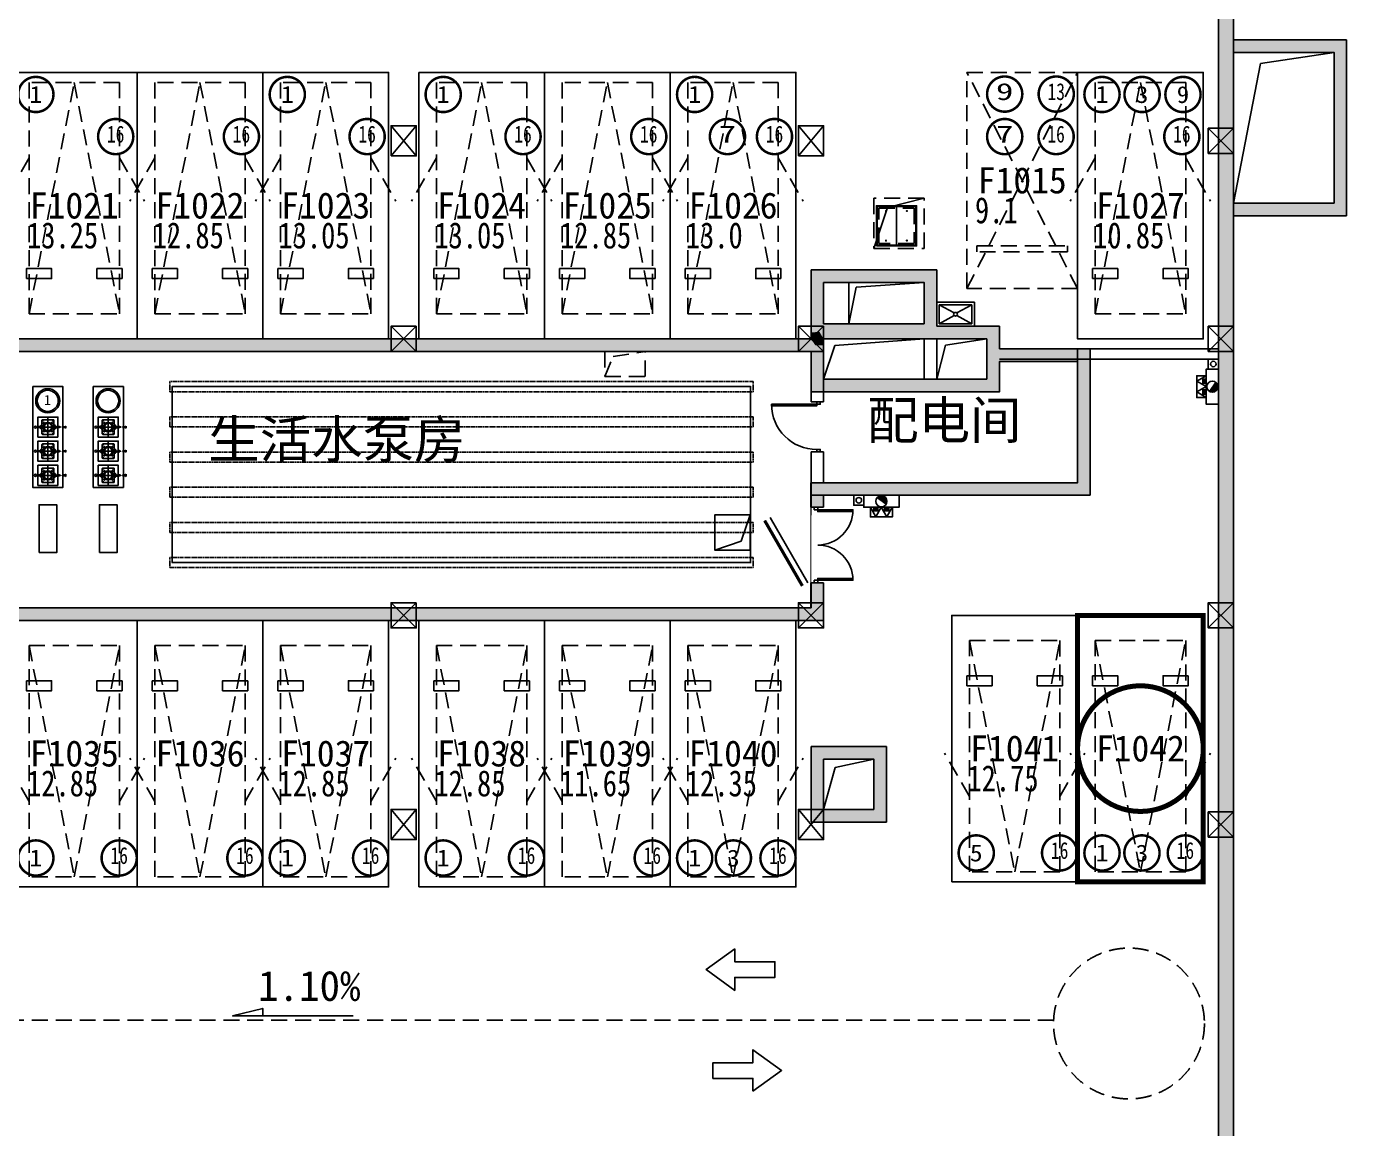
# Model space of a CAD drawing. Header units: millimetres. Extents: x 693907 to 1906102, y -24098 to 332602.
# Drawn here: x 893315 to 919567, y 171151 to 193076 of the extents above; entities that cross this region are included whole.
import ezdxf
from ezdxf.enums import TextEntityAlignment as Align

# ---------------------------------------------------------------- set-up
doc = ezdxf.new("R2010")
doc.units = ezdxf.units.MM
doc.header["$LTSCALE"] = 100
for name, pattern in [('A6-DK-B1F$0$$0$HIDDEN2', [4.7625, 3.175, -1.5875]), ('A6-DK-B1F$0$HIDDEN2', [4.7625, 3.175, -1.5875]), ('A6-DK-JSJ-B1F$0$HIDDEN2', [4.7625, 3.175, -1.5875]), ('A6-DK-renfang-B1F$0$__DASH', [0.35, 0.25, -0.1]), ('A6-DK-renfang-B1F$0$HIDDEN3', [1.905, 1.27, -0.635]), ('TP-DK6（shsbf）$0$DASH', [0.35, 0.25, -0.1])]:
    doc.linetypes.add(name, pattern=pattern)
doc.layers.get('Defpoints').update_dxf_attribs({"color": 189})
for name, color, linetype in [('A-ROOM-IDEN', 31, 'Continuous'), ('A6-DK-B1F$0$$0$A-PRKG', 175, 'A6-DK-B1F$0$$0$HIDDEN2'), ('A6-DK-B1F$0$A-CONC', 30, 'Continuous'), ('A6-DK-B1F$0$A-DOOR', 190, 'Continuous'), ('A6-DK-B1F$0$A-FIXT', 6, 'Continuous'), ('A6-DK-B1F$0$A-PRKG', 175, 'A6-DK-B1F$0$HIDDEN2'), ('A6-DK-B1F$0$A-PRKG-SIGN', 252, 'Continuous'), ('A6-DK-B1F$0$A-TRACK', 77, 'A6-DK-B1F$0$HIDDEN2'), ('A6-DK-B1F$0$A-VOID', 221, 'A6-DK-B1F$0$HIDDEN2'), ('A6-DK-B1F$0$A-WALL', 2, 'Continuous'), ('A6-DK-BG-B1F$0$A-DRAIN', 152, 'Continuous'), ('A6-DK-JSJ-B1F$0$A-DRAIN', 152, 'Continuous'), ('A6-DK-JSJ-B1F$0$A-HOLE-FLOR', 242, 'Continuous'), ('A6-DK-JSJ-B1F$0$A-LOWER', 131, 'A6-DK-JSJ-B1F$0$HIDDEN2'), ('A6-DK-JSJ-B1F$0$X23-BF$0$A-HATCH', 251, 'Continuous'), ('A6-DK-renfang-B1F$0$-ACO-LINE', 137, 'Continuous'), ('A6-DK-renfang-B1F$0$-ACO-TTLB', 153, 'Continuous'), ('A6-DK-renfang-B1F$0$A-DIMS-INSD', 3, 'Continuous'), ('A6-DK-renfang-B1F$0$A-FIXT-DASH', 211, 'A6-DK-renfang-B1F$0$HIDDEN3'), ('A6-DK-renfang-B1F$0$PUB_HATCH', 8, 'Continuous'), ('A6-DK-renfang-B1F$0$WALL', 9, 'Continuous'), ('A6-W-B1$0$S-WALL-S', 4, 'Continuous'), ('a_parking_number', 120, 'Continuous'), ('a_parking_price', 211, 'Continuous'), ('TP-DK-1(xhs)$0$P-J-DIM-L', 70, 'Continuous'), ('TP-DK-1(xhs)$0$P-X-L', 240, 'Continuous'), ('TP-DK-1(xhs)$0$P-X-M', 2, 'Continuous'), ('TP-DK-1(xhs)$0$P-X-X', 1, 'Continuous'), ('TP-DK6（shsbf）$0$T-P-DK$0$1-剪力墙填充', 9, 'Continuous'), ('TP-DK6（shsbf）$0$T-P-DK$0$P-J-DIM', 4, 'Continuous'), ('TP-DK6（shsbf）$0$T-P-DK$0$P-J-EQPM', 130, 'Continuous'), ('TP-DK6（shsbf）$0$T-P-DK$0$P-X', 2, 'Continuous'), ('TP-DK6（shsbf）$0$T-P-DK$0$P-X-EQPM', 130, 'Continuous'), ('TP-DK6（shsbf）$0$T-P-DK$0$P-X-L', 2, 'Continuous'), ('TP-DK6（shsbf）$0$TWT_DASH', 8, 'TP-DK6（shsbf）$0$DASH'), ('TP-DK6（shsbf）$0$TWT_水箱', 7, 'Continuous'), ('xref(dwg引用图层)', 7, 'Continuous'), ('留孔', 1, 'Continuous')]:
    doc.layers.add(name, color=color, linetype=linetype)
doc.layers.add('A6-W-B1$0$S-EDIT', color=241, linetype='Continuous', plot=False)
doc.layers.add('TP-DK6（shsbf）$0$DIM_MODI', color=1, linetype='Continuous', plot=False)
for name, color, linetype, lineweight in [('LVTRY', 6, 'Continuous', 18), ('PUB_TEXT', 7, 'Continuous', 15), ('TP-DK6（shsbf）$0$$0$P-基础', 7, 'Continuous', 5), ('TP-DK6（shsbf）$0$P-XTFZ', 7, 'Continuous', 5)]:
    doc.layers.add(name, color=color, linetype=linetype, lineweight=lineweight)
doc.styles.add('-黑体', font='simhei.ttf')
doc.styles.add('A6-DK-BG-B1F$0$华文细黑', font='STXIHEI.TTF')
doc.styles.add('TP-DK6（shsbf）$0$T-P-DK$0$Standard', font='')
doc.styles.add('TP-DK6（shsbf）$0$华文细黑', font='STXIHEI.TTF')
doc.styles.add('华文细黑', font='STXIHEI.TTF')
doc.styles.add('黑体', font='simhei.ttf', dxfattribs={"width": 0.8})
doc.styles.get('TP-DK6（shsbf）$0$T-P-DK$0$Standard').set_extended_font_data('SimSun')
doc.linetypes.add('TP-DK6（shsbf）$0$T-P-DK$0$P-X', pattern='A,15,-1,["X",TP-DK6（shsbf）$0$T-P-DK$0$Standard,S=1.5,R=0,X=-0.4,Y=-0.75],-1', length=17)

# ---------------------------------------------------------------- blocks, each defined once
blk = doc.blocks.new('*U424')
at = {"layer": 'A6-DK-JSJ-B1F$0$A-DRAIN'}
blk.add_lwpolyline([(50, 50), (50, 850), (850, 850), (850, 50)], close=True, dxfattribs=at)
at = {"layer": 'A6-DK-JSJ-B1F$0$A-HOLE-FLOR'}
blk.add_lwpolyline([(0, 0), (270, 817), (1000, 1000)], dxfattribs=at)
for points in [[(65, 835), (450, 835), (450, 65), (65, 65)], [(835, 835), (450, 835), (450, 65), (835, 65)]]:
    blk.add_lwpolyline(points, close=True, dxfattribs=at)
at = {"layer": 'A6-DK-JSJ-B1F$0$A-LOWER'}
for points in [[(0, 1000), (0, 0), (1000, 0), (1000, 1000), (0, 1000)], [(100, 100), (100, 800), (800, 800), (800, 100), (100, 100)]]:
    blk.add_lwpolyline(points, dxfattribs=at)
at = {"layer": 'A6-DK-JSJ-B1F$0$X23-BF$0$A-HATCH'}
blk.add_lwpolyline([(65, 65), (65, 835), (835, 835), (835, 65)], close=True, dxfattribs=at)
for centre in [(242, 745), (657, 745), (242, 155), (657, 155)]:
    blk.add_circle(centre, 8, dxfattribs=at)
blk = doc.blocks.new('A6-DK-JSJ-B1F')
at = {"layer": 'A6-DK-JSJ-B1F$0$A-LOWER'}
blk.add_blockref('*U424', (167950, 188660), dxfattribs=at)
blk = doc.blocks.new('TP-DK-1(xhs)$0$PG01.1')
at = {"color": 1}
for p, q in [((108, 187), (0, 0)), ((80, 72), (66, 58)), ((89, 72), (66, 48)), ((99, 72), (66, 39)), ((109, 72), (66, 29)), ((118, 72), (66, 20)), ((128, 72), (66, 10)), ((138, 72), (66, 0)), ((147, 72), (76, 0)), ((150, 65), (85, 0)), ((150, 56), (94, 0)), ((150, 46), (104, 0)), ((216, 0), (108, 187)), ((150, 36), (114, 0)), ((150, 27), (123, 0)), ((150, 17), (133, 0)), ((150, 8), (142, 0)), ((324, 187), (216, 0)), ((296, 72), (282, 58)), ((305, 72), (282, 48)), ((315, 72), (282, 39)), ((325, 72), (282, 29)), ((334, 72), (282, 20)), ((344, 72), (282, 10)), ((354, 72), (282, 0)), ((363, 72), (292, 0)), ((366, 65), (301, 0)), ((366, 56), (310, 0)), ((366, 46), (320, 0)), ((432, 0), (324, 187)), ((366, 36), (330, 0)), ((366, 27), (339, 0)), ((366, 17), (349, 0)), ((366, 8), (358, 0))]:
    blk.add_line(p, q, dxfattribs=at)
at = {"color": 2}
for p, q in [((0, 0), (216, 0)), ((216, 0), (432, 0))]:
    blk.add_line(p, q, dxfattribs=at)
at = {"color": 1}
for points in [[(0, 0), (436, 0), (436, 190), (0, 190)], [(66, 72), (150, 72), (150, 0), (66, 0)], [(282, 72), (366, 72), (366, 0), (282, 0)]]:
    blk.add_lwpolyline(points, close=True, dxfattribs=at)
blk = doc.blocks.new('TP-DK-1(xhs)$0$PG02.4')
blk.add_hatch(color=1).paths.add_polyline_path([(265, 48, 0.699012), (461, 120, 0.141488), (444, 179)])
at = {"color": 1}
blk.add_line((265, 48), (444, 179), dxfattribs=at)
blk.add_lwpolyline([(0, 0), (700, 0), (700, 240), (0, 240)], close=True, dxfattribs=at)
blk.add_circle((350, 120), 111, dxfattribs=at)
blk = doc.blocks.new('TP-DK-1(xhs)')
at = {"layer": 'TP-DK-1(xhs)$0$P-J-DIM-L', "color": 8, "true_color": 0x808080, "elevation": 0}
blk.add_lwpolyline([(174800, 186260), (174600, 186260), (174600, 186460), (174800, 186460)], close=True, dxfattribs=at)
at = {"layer": 'TP-DK-1(xhs)$0$P-J-DIM-L', "color": 8, "true_color": 0x808080}
blk.add_lwpolyline([(167750, 183750), (167750, 183550), (167550, 183550), (167550, 183750)], close=True, dxfattribs=at)
at = {"layer": 'TP-DK-1(xhs)$0$P-X-L'}
for centre in [(174700, 186360, 0), (167650, 183650)]:
    blk.add_circle(centre, 55, dxfattribs=at)
at = {"layer": 'TP-DK-1(xhs)$0$P-X-M', "extrusion": (0, 0, -1), "zscale": -1}
for p, rotation in [((-174560, 186128, 0), 270), ((-167882, 183510), 180)]:
    blk.add_blockref('TP-DK-1(xhs)$0$PG01.1', p, dxfattribs=dict(at, rotation=rotation))
at = {"layer": 'TP-DK-1(xhs)$0$P-X-X', "xscale": -1}
for p, rotation in [((174800, 186260, 0), 90), ((167750, 183750), 180)]:
    blk.add_blockref('TP-DK-1(xhs)$0$PG02.4', p, dxfattribs=dict(at, rotation=rotation))
blk = doc.blocks.new('A6-W-B1$0$Z-3')
at = {"layer": 'A6-W-B1$0$S-EDIT'}
for p, q in [((-250, 250), (250, -250)), ((250, 250), (-250, -250))]:
    blk.add_line(p, q, dxfattribs=at)
at = {"layer": 'A6-W-B1$0$S-WALL-S', "color": 0, "linetype": 'ByBlock', "lineweight": -2}
blk.add_lwpolyline([(250, 250), (-250, 250), (-250, -250), (250, -250), (250, 250)], dxfattribs=at)
blk = doc.blocks.new('A6-W-B1$0$Z-2')
at = {"layer": 'A6-W-B1$0$S-EDIT'}
for p, q in [((72869, 44139), (73369, 43539)), ((73369, 44139), (72869, 43539))]:
    blk.add_line(p, q, dxfattribs=at)
at = {"layer": 'A6-W-B1$0$S-WALL-S', "color": 0, "linetype": 'ByBlock', "lineweight": -2}
blk.add_lwpolyline([(73369, 44139), (72869, 44139), (72869, 43539), (73369, 43539), (73369, 44139)], dxfattribs=at)
blk = doc.blocks.new('A6-W-B1', base_point=(85957, 40190))
at = {"layer": 'A6-W-B1$0$S-WALL-S'}
blk.add_lwpolyline([(260757, 243190), (261057, 243190), (261057, 205250), (260337, 205250), (260337, 205550), (260757, 205550)], close=True, dxfattribs=at)
at = {"layer": 'A6-W-B1$0$S-WALL-S', "rotation": 180}
for p in [(317677, 274829), (325777, 274829), (317677, 261229), (325777, 261229)]:
    blk.add_blockref('A6-W-B1$0$Z-2', p, dxfattribs=at)
at = {"layer": 'A6-W-B1$0$S-WALL-S'}
for p in [(260807, 230990, 0), (244557, 227050), (252657, 227050), (260807, 227050), (244557, 221550), (252657, 221550), (260807, 221550), (260807, 217390, 0)]:
    blk.add_blockref('A6-W-B1$0$Z-3', p, dxfattribs=at)
blk = doc.blocks.new('TP-DK6（shsbf）$0$T-P-DK$0$A$C4C555F82')
at = {"layer": 'TP-DK6（shsbf）$0$T-P-DK$0$1-剪力墙填充'}
for p, q in [((40, 379), (88, 379)), ((64, 403), (64, 355)), ((114, 364), (157, 321)), ((114, 326), (152, 364)), ((146, 359), (161, 343)), ((214, 403), (214, 369)), ((239, 478), (239, 0)), ((264, 403), (264, 369)), ((332, 359), (317, 343)), ((364, 364), (321, 321)), ((326, 364), (364, 326)), ((438, 379), (390, 379)), ((414, 403), (414, 355)), ((0, 239), (478, 239)), ((40, 99), (88, 99)), ((64, 75), (64, 123)), ((114, 114), (157, 157)), ((152, 114), (114, 152)), ((119, 332), (135, 317)), ((119, 146), (135, 161)), ((146, 119), (161, 135)), ((207, 75), (207, 111)), ((271, 75), (271, 111)), ((332, 119), (317, 135)), ((364, 114), (321, 157)), ((364, 152), (326, 114)), ((359, 332), (343, 317)), ((359, 146), (343, 161)), ((438, 99), (390, 99)), ((414, 75), (414, 123))]:
    blk.add_line(p, q, dxfattribs=at)
for points in [[(214, 398), (64, 398, 0.414214), (45, 379), (45, 99, 0.414214), (64, 80), (207, 80)], [(271, 80), (414, 80, 0.414214), (433, 99), (433, 379, 0.414214), (414, 398), (264, 398)]]:
    blk.add_lwpolyline(points, format="xyb", dxfattribs=at)
for points in [[(193, 410), (193, 426), (285, 426), (285, 410)], [(207, 426), (207, 436), (271, 436), (271, 426)], [(187, 68), (187, 52), (291, 52), (291, 68)], [(200, 52), (200, 42), (278, 42), (278, 52)]]:
    blk.add_lwpolyline(points, close=True, dxfattribs=at)
for centre, radius in [((64, 379), 7.85), ((239, 239), 123), ((133, 345), 10.2), ((345, 345), 10.2), ((414, 379), 7.85), ((64, 99), 7.85), ((133, 133), 10.2), ((239, 239), 102), ((345, 133), 10.2), ((414, 99), 7.85)]:
    blk.add_circle(centre, radius, dxfattribs=at)
for centre, radius, start, end in [((133, 345), 18.8, 43.3394, 226.6606), ((201, 369), 12.7, 286.3476, 0), ((207, 403), 6.83, 0, 90), ((271, 403), 6.83, 90, 180), ((277, 369), 12.7, 180, 253.6524), ((345, 345), 18.8, 313.3394, 136.6606), ((133, 133), 18.8, 133.3394, 316.6606), ((129, 311), 8.54, 326.9895, 45), ((129, 167), 8.54, 315, 33.0105), ((167, 349), 8.54, 225, 303.0105), ((167, 129), 8.54, 56.9895, 135), ((194, 111), 12.7, 0, 70.8298), ((200, 75), 6.83, 270, 0), ((284, 111), 12.7, 109.1702, 180), ((278, 75), 6.83, 180, 270), ((311, 349), 8.54, 236.9895, 315), ((311, 129), 8.54, 45, 123.0105), ((345, 133), 18.8, 223.3394, 46.6606), ((349, 311), 8.54, 135, 213.0105), ((349, 167), 8.54, 146.9895, 225)]:
    blk.add_arc(centre, radius, start, end, dxfattribs=at)
blk = doc.blocks.new('TP-DK6（shsbf）$0$T-P-DK$0$闸阀')
for p, q in [((0, 100), (0, -100)), ((0, 100), (300, -100)), ((0, -100), (300, 100)), ((150, 100), (150, -100)), ((300, 100), (300, -100))]:
    blk.add_line(p, q)
blk = doc.blocks.new('TP-DK6（shsbf）$0$T-P-DK$0$PF20.2')
at = {"color": 4}
for p, q in [((-137783, 161618), (-137783, 161692)), ((-137711, 161618), (-137711, 161692))]:
    blk.add_line(p, q, dxfattribs=at)
blk.add_ellipse((-137747, 161657), major_axis=(0, -33.4), ratio=0.645054, dxfattribs=at)
blk = doc.blocks.new('TP-DK6（shsbf）$0$T-P-DK$0$PF20.3')
at = {"color": 2}
for p, q in [((916910, 58082), (916805, 58067)), ((916805, 58067), (916805, 58023)), ((916910, 58008), (916805, 58023)), ((916910, 58008), (916910, 58082))]:
    blk.add_line(p, q, dxfattribs=at)
blk = doc.blocks.new('TP-DK6（shsbf）$0$T-P-DK$0$PF20.4')
at = {"color": 2}
for p, q in [((917019, 58106), (917019, 57987)), ((917168, 58086), (917019, 58086)), ((917168, 58046), (917019, 58007)), ((917168, 58086), (917168, 58046))]:
    blk.add_line(p, q, dxfattribs=at)
blk = doc.blocks.new('TP-DK6（shsbf）$0$T-P-DK$0$泵基础')
at = {"layer": 'TP-DK6（shsbf）$0$T-P-DK$0$P-J-EQPM', "elevation": 0}
blk.add_lwpolyline([(-500, -500), (-500, 500), (500, 500), (500, -500)], close=True, dxfattribs=at)
at = {"layer": 'TP-DK6（shsbf）$0$T-P-DK$0$P-X', "linetype": 'TP-DK6（shsbf）$0$T-P-DK$0$P-X', "ltscale": 0.5, "const_width": 25, "elevation": 0}
for points in [[(0, 476), (0, 570)], [(0, -590), (0, -740)]]:
    blk.add_lwpolyline(points, dxfattribs=at)
at = {"layer": 'TP-DK6（shsbf）$0$T-P-DK$0$P-X-L'}
blk.add_circle((0, 620), 50, dxfattribs=at)
at = {"layer": 'TP-DK6（shsbf）$0$T-P-DK$0$P-J-EQPM', "xscale": -1.874999999993531, "yscale": 1.874999999993545, "zscale": 1.874999999993543}
blk.add_blockref('TP-DK6（shsbf）$0$T-P-DK$0$A$C4C555F82', (448, -448, 0), dxfattribs=at)
at = {"layer": 'TP-DK6（shsbf）$0$T-P-DK$0$P-X-EQPM', "rotation": 90}
for name, p in [('TP-DK6（shsbf）$0$T-P-DK$0$PF20.3', (58045, -916435, 0)), ('TP-DK6（shsbf）$0$T-P-DK$0$PF20.4', (58049, -917538, 0)), ('TP-DK6（shsbf）$0$T-P-DK$0$PF20.2', (161655, 137192, 0))]:
    blk.add_blockref(name, p, dxfattribs=at)
at = {"layer": 'TP-DK6（shsbf）$0$T-P-DK$0$P-X-EQPM', "xscale": 0.5, "yscale": 0.5, "zscale": 0.5, "rotation": 270}
blk.add_blockref('TP-DK6（shsbf）$0$T-P-DK$0$闸阀', (0, -740, 0), dxfattribs=at)
blk = doc.blocks.new('TP-DK6（shsbf）')
at = {"elevation": 0}
for points in [[(151226, 185910), (151226, 183906), (151826, 183906), (151826, 185910)], [(152426, 185910), (152426, 183906), (153026, 183906), (153026, 185910)]]:
    blk.add_lwpolyline(points, close=True, dxfattribs=at)
at = {"layer": 'TP-DK6（shsbf）$0$$0$P-基础', "const_width": 25, "elevation": 0}
blk.add_lwpolyline([(165499, 185910), (153999, 185910), (153999, 182410), (165499, 182410)], close=True, dxfattribs=at)
at = {"layer": 'TP-DK6（shsbf）$0$DIM_MODI', "elevation": 0}
for points in [[(151351, 182610), (151351, 183560), (151701, 183560), (151701, 182610)], [(152551, 182610), (152551, 183560), (152901, 183560), (152901, 182610)]]:
    blk.add_lwpolyline(points, close=True, dxfattribs=at)
at = {"layer": 'TP-DK6（shsbf）$0$T-P-DK$0$P-J-DIM'}
for centre, radius in [((151523, 185629, 0), 240), ((152723, 185629, 0), 240), ((151523, 185629, 0), 210), ((152723, 185629, 0), 210)]:
    blk.add_circle(centre, radius, dxfattribs=at)
at = {"layer": 'TP-DK6（shsbf）$0$TWT_DASH'}
for points in [[(138700, 185810), (150300, 185810), (150300, 186010), (138700, 186010)], [(165549, 186010), (153949, 186010), (153949, 185810), (165549, 185810)], [(138700, 185110), (150300, 185110), (150300, 185310), (138700, 185310)], [(165549, 185310), (153949, 185310), (153949, 185110), (165549, 185110)], [(138700, 184410), (150300, 184410), (150300, 184610), (138700, 184610)], [(165549, 184610), (153949, 184610), (153949, 184410), (165549, 184410)], [(138700, 183710), (150300, 183710), (150300, 183910), (138700, 183910)], [(165549, 183910), (153949, 183910), (153949, 183710), (165549, 183710)], [(138700, 183010), (150300, 183010), (150300, 183210), (138700, 183210)], [(165549, 183210), (153949, 183210), (153949, 183010), (165549, 183010)], [(138700, 182310), (150300, 182310), (150300, 182510), (138700, 182510)], [(165549, 182510), (153949, 182510), (153949, 182310), (165549, 182310)]]:
    blk.add_lwpolyline(points, close=True, dxfattribs=at)
at = {"layer": 'TP-DK6（shsbf）$0$TWT_水箱'}
for p, q in [((139450, 183360, 0), (138925, 183185, 0)), ((165487, 183360, 0), (165312, 182835, 0)), ((138750, 182660, 0), (138925, 183185, 0)), ((164787, 182660, 0), (165312, 182835, 0))]:
    blk.add_line(p, q, dxfattribs=at)
for points in [[(138750, 182410), (150250, 182410), (150250, 185910), (138750, 185910)], [(165499, 185910), (153999, 185910), (153999, 182410), (165499, 182410)], [(138750, 182660), (139450, 182660), (139450, 183360), (138750, 183360)], [(165487, 183360), (164787, 183360), (164787, 182660), (165487, 182660)]]:
    blk.add_lwpolyline(points, close=True, dxfattribs=at)
at = {"layer": 'TP-DK6（shsbf）$0$T-P-DK$0$P-J-DIM', "extrusion": (3.14288e-13, 1.99861e-09, 1), "xscale": 0.4, "yscale": 0.4, "zscale": 0.4, "rotation": 90}
for p in [(151526, 185106, 0), (152726, 185106, 0), (151526, 184626, 0), (152726, 184626, 0), (151526, 184146, 0), (152726, 184146, 0)]:
    blk.add_blockref('TP-DK6（shsbf）$0$T-P-DK$0$泵基础', p, dxfattribs=at)
at = {"layer": 'TP-DK6（shsbf）$0$P-XTFZ', "color": 3, "style": 'TP-DK6（shsbf）$0$华文细黑'}
blk.add_text('1', height=204, dxfattribs=at).set_placement((151450, 185542, 0))
blk = doc.blocks.new('A6-DK-BG-B1F$0$A-DRAIN-INDEX')
blk.add_lwpolyline([(300, 0), (0, 0), (-300, 0), (-500, 0), (-300, 50), (-300, 0)], close=True)
at = {"style": 'A6-DK-BG-B1F$0$华文细黑'}
blk.add_attdef('坡度', text='', height=250, dxfattribs=at).set_placement((0, 100), align=Align.CENTER)
blk = doc.blocks.new('A6-DK-BG-B1F')
at = {"layer": 'A6-DK-BG-B1F$0$A-DRAIN'}
ref = blk.add_blockref('A6-DK-BG-B1F$0$A-DRAIN-INDEX', (156699, 173392), dxfattribs=dict(at, xscale=3, yscale=3, zscale=3))
ref.add_attrib('坡度', '1.10%', dxfattribs={"layer": '0', "height": 600, "style": 'A6-DK-BG-B1F$0$华文细黑'}).set_placement((156723, 173692), align=Align.CENTER)
blk = doc.blocks.new('A6-DK-renfang-B1F')
at = {"layer": 'A6-DK-renfang-B1F$0$PUB_HATCH'}
for points in [[(175000, 192685), (175100, 192810), (175100, 203260), (174800, 203010), (174800, 192685)], [(175000, 192685), (175100, 192560), (177100, 192560), (177350, 192810), (175100, 192810)], [(177100, 189560), (177350, 189310), (177350, 192810), (177100, 192560)], [(175000, 189435), (175100, 189560), (175100, 192560), (175000, 192685), (174800, 192685), (174800, 189435)], [(175000, 189435), (175100, 189310), (177350, 189310), (177100, 189560), (175100, 189560)], [(174800, 165510), (175100, 165260), (175100, 189310), (175000, 189435), (174800, 189435)], [(166950, 187985), (166700, 188235), (166700, 186985), (166867, 187002), (166950, 187160)], [(166700, 188235), (166950, 187985), (168949, 187985), (169199, 188235)], [(166867, 187002), (166700, 186985), (166700, 186860), (166783, 186735), (166950, 186735), (166950, 186860)], [(166867, 187002), (166950, 186860), (169074, 186860), (169074, 187043), (168949, 187160), (166950, 187160)], [(169074, 187043), (169074, 186860), (170199, 186860), (170449, 187110), (169199, 187110)], [(170366, 186535), (170449, 186660), (170449, 187110), (170199, 186860), (170199, 186535)], [(137300, 186860), (137550, 186610), (166700, 186610), (166783, 186735), (166700, 186860)], [(166783, 186735), (166700, 186610), (166700, 185810), (166950, 186060), (166950, 186735)], [(170366, 186535), (170449, 186410), (171999, 186410), (172249, 186660), (170449, 186660)], [(171999, 184000), (172249, 183750), (172249, 186660), (171999, 186410)], [(170199, 186060), (170449, 185810), (170449, 186410), (170366, 186535), (170199, 186535)], [(166950, 186060), (166700, 185810), (169074, 185810), (169074, 186060)], [(169074, 186060), (169074, 185810), (170449, 185810), (170199, 186060)], [(166699, 184000), (166949, 183750), (172249, 183750), (171999, 184000)], [(166699, 184000), (166699, 183510), (166949, 183510), (166949, 183750)], [(166949, 181260), (166949, 182010), (166699, 182010), (166699, 181510)], [(166949, 181260), (166699, 181510), (134550, 181510), (134300, 181260)], [(166700, 178750), (166950, 178500), (167950, 178500), (168200, 178750)], [(166700, 177250), (166950, 177500), (166950, 178500), (166700, 178750)], [(167950, 177500), (168200, 177250), (168200, 178750), (167950, 178500)], [(166950, 177500), (166700, 177250), (168200, 177250), (167950, 177500)]]:
    blk.add_hatch(color=256, dxfattribs=at).paths.add_polyline_path(points)
at = {"layer": 'A6-DK-renfang-B1F$0$PUB_HATCH', "linetype": 'ByBlock'}
blk.add_hatch(color=256, dxfattribs=at).paths.add_polyline_path([(169074, 187043), (169199, 187110), (169199, 188235), (168949, 187985), (168949, 187160)])
at = {"color": 0}
blk.add_line((166637, 182010), (165887, 183309), dxfattribs=at)
at = {"color": 3}
blk.add_lwpolyline([(167449, 187160), (168949, 187160), (168949, 187985), (167449, 187985)], close=True, dxfattribs=at)
at = {"color": 0, "const_width": 62.5}
blk.add_lwpolyline([(166528, 181947), (165778, 183247)], dxfattribs=at)
at = {"layer": 'A6-DK-renfang-B1F$0$-ACO-LINE', "color": 3, "const_width": 20}
for points in [[(175100, 181610), (175100, 165260), (171520, 165260), (171520, 162840), (153660, 162840), (153660, 165260), (151050, 165260), (151050, 163990), (147180, 163990), (147180, 162840), (142000, 162840), (142000, 165033), (134175, 165031), (134175, 167575), (121730, 167575)], [(122450, 203150), (135050, 203150), (135050, 205150), (137000, 205150), (137000, 203150), (141200, 203150), (141200, 210390), (142000, 210390), (142000, 212370), (145160, 212370), (145160, 212140), (146810, 212140), (146810, 206160), (149040, 206160), (149040, 203260), (175100, 203253), (175100, 181610)]]:
    blk.add_lwpolyline(points, dxfattribs=at)
at = {"layer": 'A6-DK-renfang-B1F$0$-ACO-TTLB', "color": 3}
for p, q in [((177100, 192560), (175640, 192337)), ((175640, 192337), (175100, 189560)), ((167172, 186728), (166950, 186060)), ((168949, 186860), (167172, 186728)), ((169375, 186738), (169199, 186060)), ((170199, 186860), (169375, 186738))]:
    blk.add_line(p, q, dxfattribs=at)
blk.add_lwpolyline([(166950, 186860), (168949, 186860), (168949, 186060), (166950, 186060)], close=True, dxfattribs=at)
at = {"layer": 'A6-DK-renfang-B1F$0$-ACO-TTLB', "color": 3, "linetype": 'A6-DK-renfang-B1F$0$__DASH', "ltscale": 100}
blk.add_lwpolyline([(170199, 186860), (169199, 186860), (169199, 186060), (170199, 186060)], close=True, dxfattribs=at)
at = {"layer": 'A6-DK-renfang-B1F$0$A-DIMS-INSD', "color": 3}
for p, q in [((167178, 178336), (166950, 177500)), ((167950, 178500), (167178, 178336))]:
    blk.add_line(p, q, dxfattribs=at)
for points in [[(175100, 192560), (177100, 192560), (177100, 189560), (175100, 189560)], [(167950, 177500), (166950, 177500), (166950, 178500), (167950, 178500)]]:
    blk.add_lwpolyline(points, close=True, dxfattribs=at)
at = {"layer": 'A6-DK-renfang-B1F$0$A-DIMS-INSD', "color": 3, "const_width": 20}
blk.add_lwpolyline([(137550, 186610), (137550, 183610), (134550, 183610), (134550, 181510), (166699, 181510), (166700, 184000), (171999, 184000), (171999, 186410), (170449, 186410), (170449, 185810), (166700, 185810), (166700, 186610)], close=True, dxfattribs=at)
at = {"layer": 'A6-DK-renfang-B1F$0$A-FIXT-DASH', "color": 3, "linetype": 'ByBlock'}
for p, q in [((168949, 187985), (167601, 187887)), ((167601, 187887), (167449, 187160))]:
    blk.add_line(p, q, dxfattribs=at)
at = {"layer": 'A6-DK-renfang-B1F$0$WALL', "color": 3}
for p, q in [((175100, 192810), (175100, 203260)), ((174800, 192685), (174800, 203010)), ((175100, 192810), (177350, 192810)), ((177350, 189310), (177350, 192810)), ((174800, 189435), (174800, 192685)), ((175100, 192560), (177100, 192560)), ((175100, 189560), (175100, 192560)), ((177100, 189560), (177100, 192560)), ((175100, 189560), (177100, 189560)), ((174800, 165510), (174800, 189435)), ((175100, 165260), (175100, 189310)), ((175100, 189310), (177350, 189310)), ((166700, 188235), (166700, 186985)), ((166700, 188235), (169199, 188235)), ((166950, 187985), (166950, 187160)), ((166950, 187985), (168949, 187985)), ((166700, 186985), (166700, 186860)), ((166950, 187160), (168949, 187160)), ((169199, 187110), (170449, 187110)), ((170449, 186660), (170449, 187110)), ((137300, 186860), (166700, 186860)), ((166950, 186860), (169074, 186860)), ((166950, 186860), (166950, 186735)), ((166950, 186735), (166950, 186060)), ((169074, 186860), (170199, 186860)), ((170199, 186535), (170199, 186860)), ((170449, 186660), (172249, 186660)), ((172249, 183750), (172249, 186660)), ((137550, 186610), (166700, 186610)), ((166700, 186610), (166700, 185810)), ((170199, 186060), (170199, 186535)), ((170449, 186410), (171999, 186410)), ((170449, 185810), (170449, 186410)), ((171999, 184000), (171999, 186410)), ((166950, 186060), (169074, 186060)), ((169074, 186060), (170199, 186060)), ((166700, 185810), (169074, 185810)), ((169074, 185810), (170449, 185810)), ((166699, 184000), (171999, 184000)), ((166699, 184000), (166699, 183510)), ((166699, 183510), (166949, 183510)), ((166949, 183750), (172249, 183750)), ((166949, 183510), (166949, 183750)), ((166949, 182010), (166699, 182010)), ((166699, 182010), (166699, 181510)), ((166949, 181260), (166949, 182010)), ((166699, 181510), (134550, 181510)), ((166949, 181260), (134300, 181260)), ((166700, 178750), (168200, 178750)), ((166700, 177250), (166700, 178750)), ((168200, 177250), (168200, 178750)), ((166950, 178500), (167950, 178500)), ((166950, 177500), (166950, 178500)), ((167950, 177500), (167950, 178500)), ((166950, 177500), (167950, 177500)), ((166700, 177250), (168200, 177250))]:
    blk.add_line(p, q, dxfattribs=at)
at = {"layer": 'A6-DK-renfang-B1F$0$WALL', "color": 3, "linetype": 'ByBlock'}
for p, q in [((169199, 187110), (169199, 188235)), ((168949, 187160), (168949, 187985))]:
    blk.add_line(p, q, dxfattribs=at)
blk = doc.blocks.new('A6-DK-B1F$0$A$C48A675EB')
at = {"layer": 'A6-DK-B1F$0$A-TRACK', "linetype": 'ByBlock'}
blk.add_lwpolyline([(1047, -516), (1047, -195), (50, -195), (50, 195), (1047, 195), (1047, 517), (1759, 0)], close=True, dxfattribs=at)
blk = doc.blocks.new('A6-DK-B1F$0$gsethsergtyf')
at = {"layer": 'A6-DK-B1F$0$A-TRACK'}
blk.add_line((171525, 173310), (137050, 173310), dxfattribs=at)
blk.add_circle((173023, 173242, 0), 1500, dxfattribs=at)
at = {"layer": 'A6-DK-B1F$0$A-TRACK', "linetype": 'ByBlock', "xscale": 0.8, "yscale": 0.8, "zscale": 0.8, "rotation": 180}
blk.add_blockref('A6-DK-B1F$0$A$C48A675EB', (166021, 174314, 0), dxfattribs=at)
at = {"layer": 'A6-DK-B1F$0$A-TRACK', "linetype": 'ByBlock', "xscale": 0.8, "yscale": 0.8, "zscale": 0.8}
blk.add_blockref('A6-DK-B1F$0$A$C48A675EB', (164708, 172306, 0), dxfattribs=at)
blk = doc.blocks.new('A6-DK-B1F$0$标准车位')
blk.add_lwpolyline([(350, 4600), (1250, 0), (2150, 4600)])
blk.add_lwpolyline([(350, 4600), (2150, 4600), (2150, 0), (350, 0)], close=True)
at = {"layer": 'A6-DK-B1F$0$A-PRKG-SIGN'}
for points in [[(0, -200), (2500, -200), (2500, 5100), (0, 5100)], [(300, 3900), (800, 3900), (800, 3700), (300, 3700)], [(2200, 3900), (1700, 3900), (1700, 3700), (2200, 3700)]]:
    blk.add_lwpolyline(points, close=True, dxfattribs=at)
at = {"layer": 'Defpoints', "color": 8, "linetype": 'A6-DK-B1F$0$HIDDEN2', "extrusion": (-5.18032e-09, 4.96178e-22, 1), "elevation": 0}
for points in [[(350, 1500), (-145, 2357)], [(2150, 1500), (2645, 2357)]]:
    blk.add_lwpolyline(points, dxfattribs=at)
blk = doc.blocks.new('*U463')
at = {"linetype": 'ByBlock', "lineweight": -2}
for points in [[(85, 735), (85, 35), (50, 35), (50, 735)], [(1415, 735), (1415, 35), (1450, 35), (1450, 735)], [(0, 35), (50, 35), (50, -35), (0, -35)], [(1450, 35), (1500, 35), (1500, -35), (1450, -35)]]:
    blk.add_lwpolyline(points, close=True, dxfattribs=at)
for centre, start, end in [((50, 35), 0, 90), ((1450, 35), 90, 180)]:
    blk.add_arc(centre, 700, start, end, dxfattribs=at)
blk = doc.blocks.new('A6-DK-B1F$0$$0$A$C46FA2BC5')
at = {"layer": 'A6-DK-B1F$0$$0$A-PRKG', "color": 6, "linetype": 'ByBlock'}
blk.add_lwpolyline([(-2200, 0), (0, 0), (0, -4300), (-2200, -4300)], close=True, dxfattribs=at)
at = {"layer": 'A6-DK-B1F$0$$0$A-PRKG', "color": 6}
for points in [[(0, -4300), (-2200, 0)], [(-2200, -4300), (0, 0)]]:
    blk.add_lwpolyline(points, dxfattribs=at)
blk.add_lwpolyline([(-2000, -3450), (-200, -3450), (-200, -3570), (-2000, -3570)], close=True, dxfattribs=at)
blk = doc.blocks.new('*U460')
at = {"color": 0, "linetype": 'ByBlock', "lineweight": -2}
for points in [[(-35, -50), (-35, 0), (35, 0), (35, -50)], [(-935, -85), (-35, -85), (-35, -50), (-935, -50)], [(-35, -1000), (-35, -950), (35, -950), (35, -1000)]]:
    blk.add_lwpolyline(points, close=True, dxfattribs=at)
blk.add_arc((-35, -50), 900, 180, 270, dxfattribs=at)
blk = doc.blocks.new('A6-DK-B1F$0$A$C19F87712')
for p, q in [((0, 0), (0, -480)), ((750, 0), (0, 0)), ((750, -480), (750, 0)), ((348, -213), (50, -50)), ((50, -50), (50, -430)), ((700, -50), (50, -50)), ((700, -50), (402, -213)), ((700, -430), (700, -50)), ((0, -480), (750, -480)), ((348, -267), (50, -430)), ((50, -430), (700, -430)), ((700, -430), (402, -267))]:
    blk.add_line(p, q)
blk.add_ellipse((375, -240), major_axis=(26.5, 26.5), ratio=1, start_param=5.497787, end_param=11.780972)

msp = doc.modelspace()

# ---------------------------------------------------------------- linework, layer by layer
at = {"layer": 'A6-DK-B1F$0$A-CONC'}
for p, q in [((917016.9, 203000), (917016.9, 164804.8)), ((917316.9, 203000), (917316.9, 164804.8)), ((879516.9, 186860, 0), (908916.9, 186860, 0)), ((914215.9, 186660), (914215.9, 184000)), ((914465.9, 186660), (914465.9, 183750)), ((879766.9, 186610, 0), (908916.9, 186610, 0)), ((908916.9, 186610), (908916.9, 185610.4)), ((909166.9, 186610), (909166.9, 185610.4)), ((908916.9, 185610.4), (909166.9, 185610.4)), ((908916.9, 183750), (908916.9, 184610.4)), ((908916.9, 184610.4), (909166.9, 184610.4)), ((909166.9, 184610.4), (909166.9, 184000)), ((914215.9, 184000), (909166.9, 184000)), ((909165.9, 183510), (908915.9, 183510)), ((914465.9, 183750), (908916.9, 183750)), ((908916.9, 183750), (908916.9, 183510, 0)), ((909166.9, 183750), (909166.9, 183510, 0)), ((909165.9, 182010), (908915.9, 182010)), ((908916.9, 182010, 0), (908916.9, 181510)), ((909165.9, 182010), (909166.9, 181260, 0)), ((909166.9, 182010, 0), (909166.9, 181780)), ((876766.9, 181510, 0), (908916.9, 181510, 0)), ((876516.9, 181260, 0), (909166.9, 181260, 0))]:
    msp.add_line(p, q, dxfattribs=at)
at = {"layer": 'A6-DK-B1F$0$A-VOID'}
msp.add_lwpolyline([(904816.9, 186610), (904816.9, 186110), (905616.9, 186110), (905616.9, 186610)], close=True, dxfattribs=at)
msp.add_lwpolyline([(904816.9, 186110), (904981.7, 186508), (905616.9, 186610)], dxfattribs=at)
at = {"layer": 'A6-DK-B1F$0$A-WALL'}
for p, q in [((912665.9, 186660, 0), (917016.9, 186660, 0)), ((912665.9, 186460, 0), (917016.9, 186460, 0))]:
    msp.add_line(p, q, dxfattribs=at)
at = {"layer": 'LVTRY', "color": 6, "const_width": 50}
for points in [[(893853.1, 191721.9, 1), (893153.1, 191721.9, 1)], [(898853.1, 191721.9, 1), (898153.1, 191721.9, 1)], [(901953.1, 191721.9, 1), (901253.1, 191721.9, 1)], [(906953.1, 191721.9, 1), (906253.1, 191721.9, 1)], [(913118.1, 191730, 1), (912418.1, 191730, 1)], [(914143.4, 191730, 1), (913443.4, 191730, 1)], [(915053.1, 191721.9, 1), (914353.1, 191721.9, 1)], [(915850.1, 191721.9, 1), (915150.1, 191721.9, 1)], [(916663.4, 191721.9, 1), (915963.4, 191721.9, 1)], [(895440.5, 190884.8, 1), (894740.5, 190884.8, 1)], [(897940.5, 190884.8, 1), (897240.5, 190884.8, 1)], [(900440.5, 190884.8, 1), (899740.5, 190884.8, 1)], [(903540.5, 190884.8, 1), (902840.5, 190884.8, 1)], [(906040.5, 190884.8, 1), (905340.5, 190884.8, 1)], [(908540.5, 190884.8, 1), (907840.5, 190884.8, 1)], [(913118.1, 190884.8, 1), (912418.1, 190884.8, 1)], [(914140.5, 190884.8, 1), (913440.5, 190884.8, 1)], [(916640.5, 190884.8, 1), (915940.5, 190884.8, 1)], [(912553.1, 176634.6, 1), (911853.1, 176634.6, 1)], [(914210.4, 176634.6, 1), (913510.4, 176634.6, 1)], [(915053.1, 176634.6, 1), (914353.1, 176634.6, 1)], [(915847.6, 176634.6, 1), (915147.6, 176634.6, 1)], [(916710.4, 176634.6, 1), (916010.4, 176634.6, 1)], [(893853.1, 176534.6, 1), (893153.1, 176534.6, 1)], [(895510.4, 176534.6, 1), (894810.4, 176534.6, 1)], [(898010.4, 176534.6, 1), (897310.4, 176534.6, 1)], [(898853.1, 176534.6, 1), (898153.1, 176534.6, 1)], [(900510.4, 176534.6, 1), (899810.4, 176534.6, 1)], [(901953.1, 176534.6, 1), (901253.1, 176534.6, 1)], [(903610.4, 176534.6, 1), (902910.4, 176534.6, 1)], [(906110.4, 176534.6, 1), (905410.4, 176534.6, 1)], [(906953.1, 176534.6, 1), (906253.1, 176534.6, 1)], [(907723.6, 176534.6, 1), (907023.6, 176534.6, 1)], [(908610.4, 176534.6, 1), (907910.4, 176534.6, 1)]]:
    msp.add_lwpolyline(points, format="xyb", close=True, dxfattribs=at)
at = {"layer": 'LVTRY', "color": 6, "const_width": 50, "elevation": 0}
msp.add_lwpolyline([(907605.1, 190884.8, 1), (906905.1, 190884.8, 1)], format="xyb", close=True, dxfattribs=at)
at = {"layer": '留孔', "const_width": 100, "elevation": 0}
msp.add_lwpolyline([(914216.9, 181360), (916716.9, 181360), (916716.9, 176060), (914216.9, 176060)], close=True, dxfattribs=at)
msp.add_lwpolyline([(916716.9, 178710, 1), (914216.9, 178710, 1), (916716.9, 178710, 1)], format="xyb", dxfattribs=at)

# ---------------------------------------------------------------- block references
msp.add_blockref('A6-DK-B1F$0$gsethsergtyf', (742216.9, 0))
at = {"layer": 'A6-DK-B1F$0$A-DOOR'}
msp.add_blockref('*U460', (909066.9, 185610.4), dxfattribs=at)
at = {"layer": 'A6-DK-B1F$0$A-DOOR', "xscale": -1, "rotation": 270}
msp.add_blockref('*U463', (909015.9, 182010), dxfattribs=at)
at = {"layer": 'A6-DK-B1F$0$A-FIXT'}
msp.add_blockref('A6-DK-B1F$0$A$C19F87712', (911415.9, 187590), dxfattribs=at)
at = {"layer": 'A6-DK-B1F$0$A-PRKG', "linetype": 'ByBlock', "extrusion": (-5.18032e-09, -4.99113e-22, -1), "zscale": -1, "rotation": 180}
for p in [(-893016.9, 191960, 0), (-895516.9, 191960, 0), (-898016.9, 191960, 0), (-901116.9, 191960, 0), (-903616.9, 191960, 0), (-906116.9, 191960, 0), (-914216.9, 191960, 0)]:
    msp.add_blockref('A6-DK-B1F$0$标准车位', p, dxfattribs=at)
at = {"layer": 'A6-DK-B1F$0$A-PRKG'}
msp.add_blockref('A6-DK-B1F$0$$0$A$C46FA2BC5', (914216.9, 192160, 0), dxfattribs=at)
at = {"layer": 'A6-DK-B1F$0$A-PRKG', "linetype": 'ByBlock', "extrusion": (-5.18032e-09, 4.99294e-22, -1), "xscale": -1, "zscale": -1, "rotation": 359.9999999999999}
for p in [(-893016.9, 176160, 0), (-895516.9, 176160, 0), (-898016.9, 176160, 0), (-901116.9, 176160, 0), (-903616.9, 176160, 0), (-906116.9, 176160, 0), (-911716.9, 176260, 0), (-914216.9, 176260, 0)]:
    msp.add_blockref('A6-DK-B1F$0$标准车位', p, dxfattribs=at)
at = {"layer": 'xref(dwg引用图层)'}
for name, p in [('A6-W-B1', (742216.9, 0)), ('A6-DK-JSJ-B1F', (742216.9, 0)), ('TP-DK-1(xhs)', (742216.9, 0)), ('A6-DK-BG-B1F', (742216.9, 0)), ('A6-DK-renfang-B1F', (742216.9, 0)), ('TP-DK6（shsbf）', (742216.9, 0, 0))]:
    msp.add_blockref(name, p, dxfattribs=at)

# ---------------------------------------------------------------- texts
at = {"layer": 'A-ROOM-IDEN', "style": '华文细黑'}
for s, p in [('配电间', (911568.1, 184868)), ('生活水泵房', (899490.4, 184485.9))]:
    msp.add_text(s, height=750, dxfattribs=at).set_placement(p, align=Align.CENTER)
at = {"layer": 'a_parking_number', "style": '华文细黑'}
for s, p in [('F1015', (913116.9, 190010)), ('F1021', (894266.9, 189510)), ('F1022', (896766.9, 189510)), ('F1023', (899266.9, 189510)), ('F1024', (902366.9, 189510)), ('F1025', (904866.9, 189510)), ('F1026', (907366.9, 189510)), ('F1027', (915466.9, 189510)), ('F1035', (894266.9, 178610)), ('F1036', (896766.9, 178610)), ('F1037', (899266.9, 178610)), ('F1038', (902366.9, 178610)), ('F1039', (904866.9, 178610)), ('F1040', (907366.9, 178610)), ('F1041', (912966.9, 178710)), ('F1042', (915466.9, 178710))]:
    msp.add_text(s, height=520, dxfattribs=at).set_placement(p, align=Align.MIDDLE)
at = {"layer": 'a_parking_price', "style": '黑体', "width": 0.8}
for s, p in [('9.1', (912176.8, 189160.1)), ('13.25', (893326.8, 188660.1)), ('12.85', (895826.8, 188660.1)), ('13.05', (898326.8, 188660.1)), ('13.05', (901426.8, 188660.1)), ('12.85', (903926.8, 188660.1)), ('13.0', (906426.8, 188660.1)), ('10.85', (914526.8, 188660.1)), ('12.85', (893326.8, 177760.1)), ('12.85', (898326.8, 177760.1)), ('12.85', (901426.8, 177760.1)), ('11.65', (903926.8, 177760.1)), ('12.35', (906426.8, 177760.1)), ('12.75', (912026.8, 177860.1))]:
    msp.add_text(s, height=520, dxfattribs=at).set_placement(p)
at = {"layer": 'PUB_TEXT', "color": 6, "style": '-黑体'}
for s, width, p, p2 in [('9', 1.441383, (912594.5, 191611.8), (912941.7, 191611.8)), ('13', 0.720691, (913619.8, 191611.8), (913967, 191611.8)), ('1', 1.065055, (893374.9, 191555.7), (893631.4, 191555.7)), ('1', 1.065055, (898374.9, 191555.7), (898631.4, 191555.7)), ('1', 1.065055, (901474.9, 191555.7), (901731.4, 191555.7)), ('1', 1.065055, (906474.9, 191555.7), (906731.4, 191555.7)), ('1', 1.065055, (914574.9, 191555.7), (914831.4, 191555.7)), ('3', 1.032317, (915375.8, 191552.7), (915624.5, 191552.7)), ('9', 1.032317, (916189, 191552.7), (916437.7, 191552.7)), ('16', 0.720691, (894916.9, 190766.6), (895264.1, 190766.6)), ('16', 0.720691, (897416.9, 190766.6), (897764.1, 190766.6)), ('16', 0.720691, (899916.9, 190766.6), (900264.1, 190766.6)), ('16', 0.720691, (903016.9, 190766.6), (903364.1, 190766.6)), ('16', 0.720691, (905516.9, 190766.6), (905864.1, 190766.6)), ('7', 1.441383, (907081.5, 190766.6, 0), (907428.8, 190766.6, 0)), ('16', 0.720691, (908016.9, 190766.6), (908364.1, 190766.6)), ('7', 1.441383, (912594.5, 190766.6), (912941.7, 190766.6)), ('16', 0.720691, (913616.9, 190766.6), (913964.1, 190766.6)), ('16', 0.720691, (916116.9, 190766.6), (916464.1, 190766.6)), ('1', 1.065055, (893374.9, 176368.4), (893631.4, 176368.4)), ('16', 0.720691, (894986.8, 176416.5), (895334, 176416.5)), ('16', 0.720691, (897486.8, 176416.5), (897834, 176416.5)), ('1', 1.065055, (898374.9, 176368.4), (898631.4, 176368.4)), ('16', 0.720691, (899986.8, 176416.5), (900334, 176416.5)), ('1', 1.065055, (901474.9, 176368.4), (901731.4, 176368.4)), ('16', 0.720691, (903086.8, 176416.5), (903434, 176416.5)), ('16', 0.720691, (905586.8, 176416.5), (905934, 176416.5)), ('1', 1.065055, (906474.9, 176368.4), (906731.4, 176368.4)), ('3', 1.032317, (907249.2, 176365.4), (907497.9, 176365.4)), ('16', 0.720691, (908086.8, 176416.5), (908434, 176416.5)), ('5', 1.048503, (912076.8, 176466.9), (912329.4, 176466.9)), ('16', 0.720691, (913686.8, 176516.5), (914034, 176516.5)), ('1', 1.065055, (914574.9, 176468.4), (914831.4, 176468.4)), ('3', 1.032317, (915373.2, 176465.4), (915621.9, 176465.4)), ('16', 0.720691, (916186.8, 176516.5), (916534, 176516.5))]:
    msp.add_text(s, height=335, dxfattribs=dict(at, width=width)).set_placement(p, p2, align=Align.FIT)

doc.saveas('drawing.dxf')
